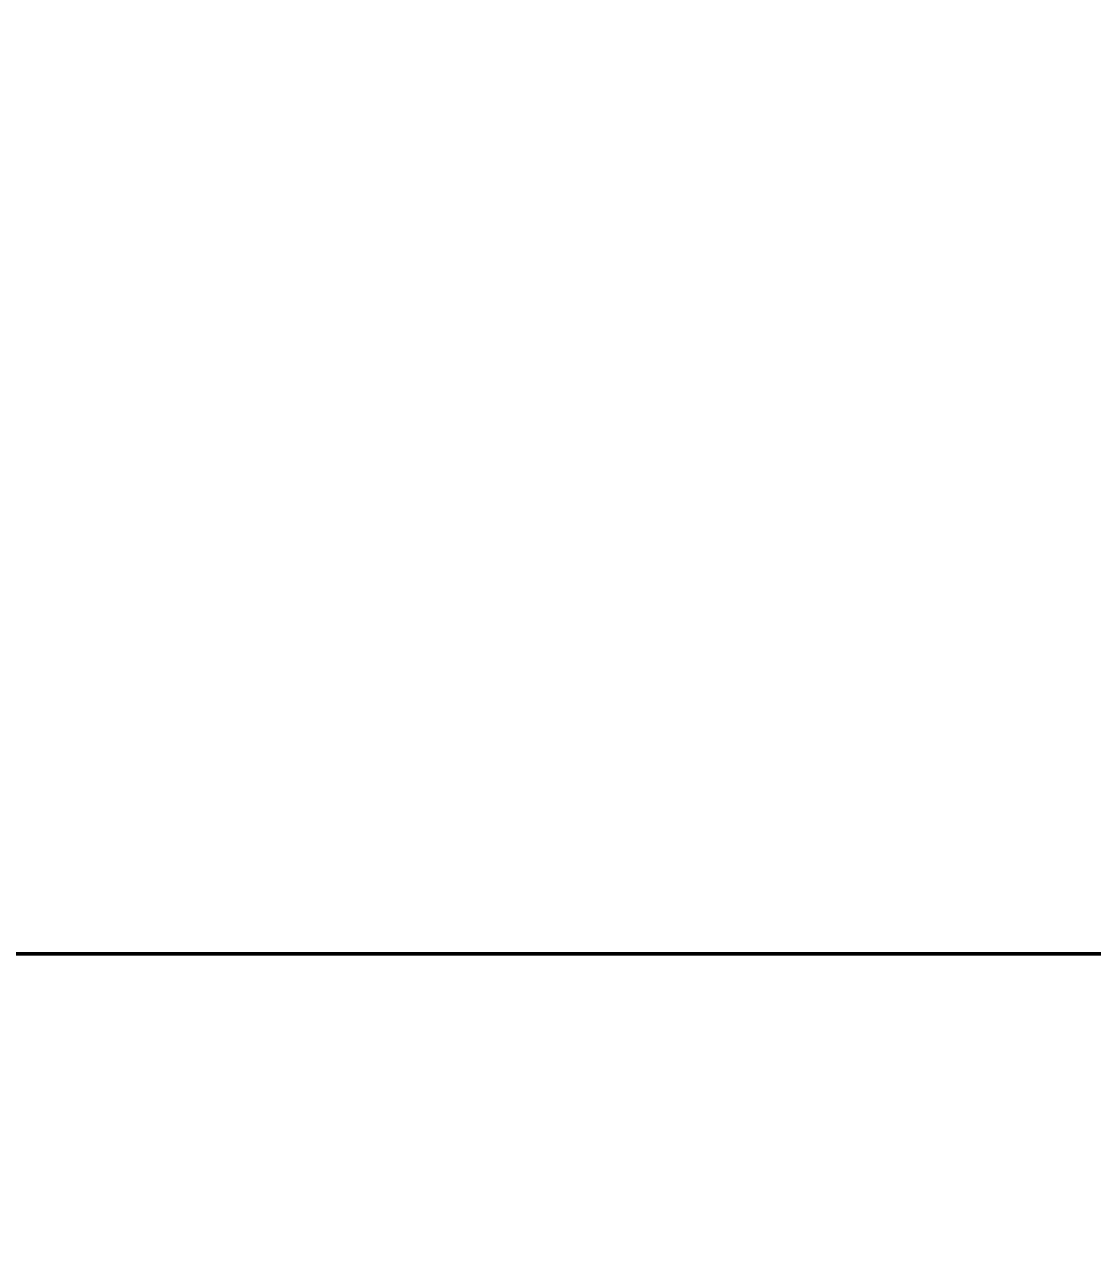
# Model space of a CAD drawing. Header units: millimetres. Extents: x 46 to 194, y 102 to 162.
# Drawn here: x 58.157 to 60.454, y 107.648 to 110.269 of the extents above; entities that cross this region are included whole.
import ezdxf

# ---------------------------------------------------------------- set-up
doc = ezdxf.new("R2010")
doc.units = ezdxf.units.MM
doc.header["$LTSCALE"] = 0.75
doc.layers.add('FD_Dimensions', color=7, linetype='Continuous', lineweight=25)
doc.layers.add('Visible', color=7, linetype='Continuous', lineweight=50)
doc.styles.get("Standard").update_dxf_attribs({"font": 'arial.ttf'})
doc.dimstyles.new('Dim-ISO-25', dxfattribs={"dimtxt": 2.5, "dimasz": 2.5, "dimexe": 1.5, "dimexo": 0, "dimgap": 1, "dimtad": 1, "dimzin": 4, "dimdsep": 46, "dimtxsty": 'Standard', "dimblk": 'OPEN90', "dimcen": 0, "dimazin": 1, "dimtp": 0.1, "dimtm": 0.1, "dimtfac": 0.72, "dimtmove": 0, "dimatfit": 3, "dimfxl": 1, "dimtzin": 4, "dimarcsym": 0})

# ---------------------------------------------------------------- blocks, each defined once
blk = doc.blocks.new('_Open90')
at = {"color": 0, "linetype": 'ByBlock', "lineweight": -2}
for p, q in [((-0.5, 0.5), (0, 0)), ((0, 0), (-1, 0)), ((0, 0), (-0.5, -0.5))]:
    blk.add_line(p, q, dxfattribs=at)
blk = doc.blocks.new('*D21')
at = {"layer": 'Defpoints', "color": 0, "transparency": 16777216}
for p in [(52.420061, 110.269083), (97.419968, 110.269145), (97.419968, 103.656884)]:
    blk.add_point(p, dxfattribs=at)
at = {"layer": 'FD_Dimensions', "color": 0, "lineweight": -2, "transparency": 16777216}
for p, q in [((52.420061, 110.269083), (52.420061, 102.156884)), ((97.419968, 110.269145), (97.419968, 102.156884)), ((54.920061, 103.656884), (94.919968, 103.656884))]:
    blk.add_line(p, q, dxfattribs=at)
at = {"layer": 'FD_Dimensions', "color": 0, "lineweight": -2, "transparency": 16777216, "xscale": 2.5, "yscale": 2.5, "zscale": 2.5, "rotation": 180}
blk.add_blockref('_Open90', (52.420061, 103.656884), dxfattribs=at)
at = {"layer": 'FD_Dimensions', "color": 0, "lineweight": -2, "transparency": 16777216, "xscale": 2.5, "yscale": 2.5, "zscale": 2.5}
blk.add_blockref('_Open90', (97.419968, 103.656884), dxfattribs=at)
at = {"layer": 'FD_Dimensions', "color": 0, "transparency": 16777216, "insert": (74.920015, 105.93415), "char_height": 2.5, "attachment_point": 5}
blk.add_mtext('45.00mm', dxfattribs=at)

msp = doc.modelspace()

# ---------------------------------------------------------------- linework, layer by layer
at = {"layer": 'Visible'}
msp.add_line((95.42, 108.2692), (54.42, 108.2692), dxfattribs=at)

# ---------------------------------------------------------------- dimensions: what is measured, and where the dimension line sits
at = {"layer": 'FD_Dimensions'}
dim = msp.add_linear_dim(base=(97.42, 103.6569), p1=(52.4201, 110.2691), p2=(97.42, 110.2691), angle=180, dimstyle='Dim-ISO-25', override={"dimlfac": 1, "dimpost": 'mm', "dimclrd": 0, "dimclre": 0}, dxfattribs=at)
dim.commit()
dim.dimension.update_dxf_attribs({"geometry": '*D21', "text_midpoint": (74.92, 105.9342)})

doc.saveas('drawing.dxf')
